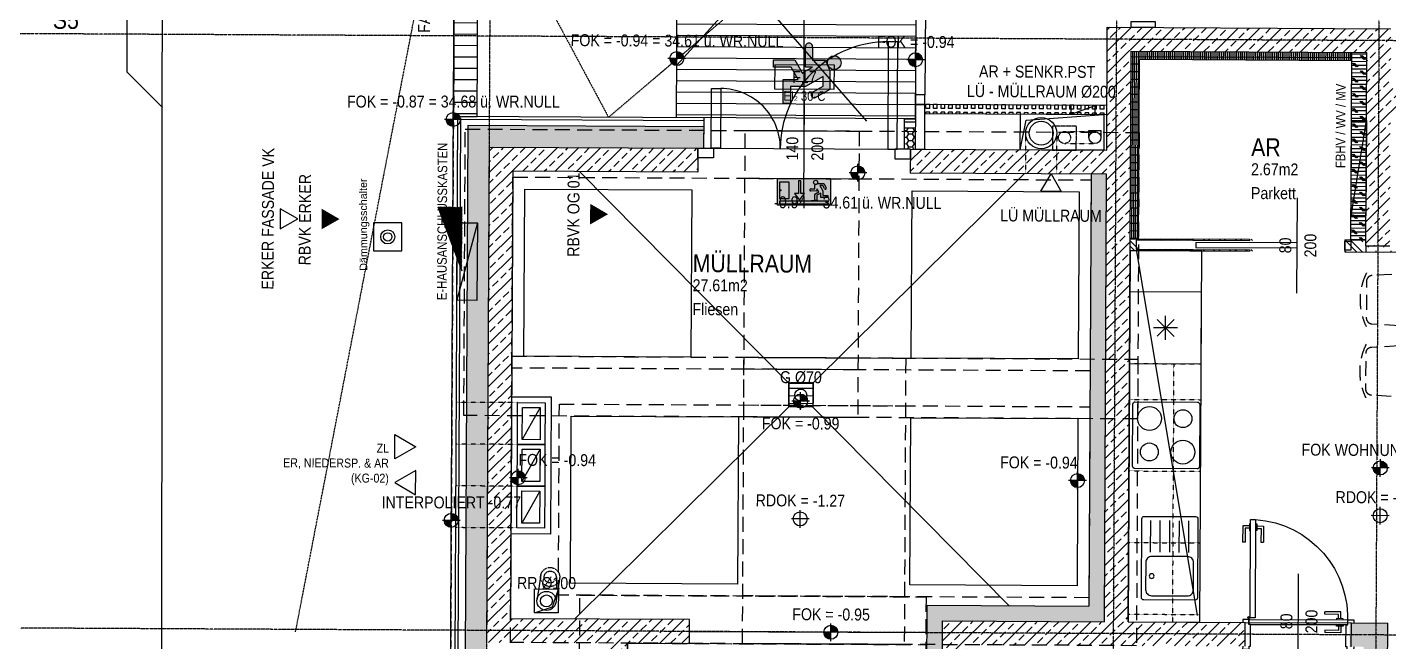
# Model space of a CAD drawing. Header units: millimetres. Extents: x -5498 to 144064, y 340 to 109563.
# Drawn here: x 3776 to 15183, y 60674 to 65823 of the extents above; entities that cross this region are included whole.
import ezdxf
from ezdxf.enums import TextEntityAlignment as Align

# ---------------------------------------------------------------- set-up
doc = ezdxf.new("R2010")
doc.units = ezdxf.units.MM
for name, pattern in [('DASHDOT', [1, 0.5, -0.25, 0, -0.25]), ('HIDDEN2', [0.1875, 0.125, -0.0625]), ('STRICHPUNKT', [1, 0.5, -0.25, 0, -0.25]), ('STRICHPUNKTX2', [2, 1, -0.5, 0, -0.5])]:
    doc.linetypes.add(name, pattern=pattern)
for name, color, linetype in [('00-TXT---------M0', 8, 'Continuous'), ('00_HLP-G00-LEG-M0', 6, 'Continuous'), ('01-ANS-G00-LEG-M0', 251, 'Continuous'), ('01-BFL-G00-LEG-M0', 251, 'Continuous'), ('01-SCH-G00-LEG-M0', 251, 'STRICHPUNKTX2'), ('01-SYM-G00-Leg-M0', 251, 'Continuous'), ('01-TXT---------M0', 251, 'Continuous'), ('01-TXT---------PP', 1, 'Continuous'), ('01-TXT-G00-LEG-M0', 1, 'Continuous'), ('02-ANS-G00-LEG-Rigol', 251, 'Continuous'), ('02-AXO-G00-LEG-M0', 251, 'STRICHPUNKT'), ('02-FIL-G00-LEG-GK', 251, 'Continuous'), ('02-FIL-G00-LEG-LILA', 251, 'Continuous'), ('02-FIL-G00-LEG-ORANGE', 251, 'Continuous'), ('02-FIL-G00-Leg-STB', 251, 'Continuous'), ('02-TWA---------M0', 251, 'Continuous'), ('02-TWA-G00-LEG-M0', 251, 'Continuous'), ('02-WDA-G00-LEG-M0', 251, 'Continuous'), ('02-ZWA---------M0', 251, 'Continuous'), ('02-ZWA-G00-LEG-M0', 251, 'Continuous'), ('03-HID-G00-LEG-M0', 251, 'HIDDEN2'), ('03-SYM-G00-LEG-M0', 251, 'Continuous'), ('04-TXT-G00-LEG-POS', 8, 'Continuous'), ('05-STO--------M0', 251, 'Continuous'), ('05-STO-G00-LEG-M0', 251, 'Continuous'), ('05-SYM---------M0', 251, 'Continuous'), ('05-SYM--------M0', 251, 'Continuous'), ('05-SYM-G00-LEG-M0', 251, 'Continuous'), ('05-TXT---------PP', 8, 'Continuous'), ('05-TXT--------M0', 251, 'Continuous'), ('05-TXT-G00-LEG-M0', 251, 'Continuous'), ('07-MOB---------M0', 251, 'Continuous'), ('07-SAN-G00-LEG-FBHZG-EVERT', 251, 'Continuous'), ('07-SAN-G00-Leg-Küche', 251, 'Continuous'), ('07-SAN-G00-LEG-LÜFTUNGEN', 251, 'HIDDEN2'), ('07-SAN-G00-LEG-M0', 251, 'Continuous'), ('07-SYM-G00-LEG-M0', 251, 'STRICHPUNKT'), ('07-TXT---------M0', 251, 'Continuous'), ('07-TXT-G00-LEG-M0', 251, 'Continuous'), ('07_MOB-G00-LEG-M0', 6, 'HIDDEN2'), ('09-SYM-G00-LEG-GEHSTEIG', 8, 'Continuous'), ('09-VER-G00-LEG-GRUNDSTÜCKSGRENZE', 251, 'Continuous')]:
    doc.layers.add(name, color=color, linetype=linetype)
doc.layers.add('00_HLP---------M0', color=251, linetype='Continuous', plot=False)
doc.layers.add('07_MOB---------M0', color=251, linetype='Continuous', plot=False)
doc.layers.add('E_Rauchmelder', color=1, linetype='Continuous', true_color=0xfb0404)
doc.styles.add('ARIAL', font='arial.ttf', dxfattribs={"width": 0.85})
doc.styles.get("Standard").update_dxf_attribs({"font": 'arial.ttf'})
pattern_1 = [(44.70755, (-20078.77, 18756.93), (-89.34302, 90.25976), []), (44.70755, (-19988.97, 18756.47), (-89.34302, 90.25976), [63.5, -31.75])]
pattern_2 = [(359.70755, (-20078.772, 18756.93), (47.764726, 27.252854), [31.75, -63.5]), (119.70755, (-20078.772, 18756.93), (-47.484027, 27.73904), [31.75, -63.5]), (59.70755, (-20078.772, 18756.93), (0.280699, 54.991893), [-63.5, 31.75])]
pattern_3 = [(359.70755, (-20078.77, 18756.93), (0.48618, 95.24876), [])]

# ---------------------------------------------------------------- blocks, each defined once
blk = doc.blocks.new('TÜR-80_20er-WAND')
at = {"layer": '00_HLP---------M0'}
blk.add_lwpolyline([(0.411, 0.035), (-0.411, 0.035), (-0.411, 0.035), (-0.411, -0.007), (0.411, -0.007)], close=True, dxfattribs=at)
for points in [[(-0.375, 0.035), (-0.375, 0.045), (-0.32, 0.045), (-0.32, 0.035)], [(-0.357, 0.045), (-0.357, 0.101), (-0.222, 0.101)], [(-0.337, 0.045), (-0.337, 0.081), (-0.222, 0.081)], [(-0.222, 0.081), (-0.222, 0.101)], [(0.4, -0.007), (-0.4, -0.007)], [(-0.375, -0.007), (-0.375, -0.017), (-0.32, -0.017), (-0.32, -0.007)], [(-0.357, -0.017), (-0.357, -0.073), (-0.222, -0.073)], [(-0.337, -0.017), (-0.337, -0.053), (-0.222, -0.053)], [(-0.222, -0.053), (-0.222, -0.073)]]:
    blk.add_lwpolyline(points, dxfattribs=at)
at = {"layer": '02-TWA---------M0'}
for points in [[(-0.445, -0.19), (-0.445, 0.01)], [(0.445, -0.19), (0.445, 0.01)]]:
    blk.add_lwpolyline(points, dxfattribs=at)
at = {"layer": '05-STO--------M0'}
for points in [[(-0.465, -0.19), (-0.465, -0.215), (-0.41, -0.215), (-0.41, -0.19), (-0.4, -0.19), (-0.4, -0.007), (-0.415, -0.007), (-0.415, 0.035), (-0.465, 0.035), (-0.465, 0.01)], [(0.465, -0.19), (0.465, -0.215), (0.41, -0.215), (0.41, -0.19), (0.4, -0.19), (0.4, -0.007), (0.415, -0.007), (0.415, 0.035), (0.465, 0.035), (0.465, 0.01)]]:
    blk.add_lwpolyline(points, dxfattribs=at)
at = {"layer": '05-SYM---------M0'}
for points in [[(0.352, 0.818), (0.296, 0.818), (0.296, 0.683)], [(0.362, 0.836), (0.352, 0.836), (0.352, 0.781), (0.362, 0.781)], [(0.404, 0.836), (0.414, 0.836), (0.414, 0.781), (0.404, 0.781)], [(0.414, 0.818), (0.47, 0.818), (0.47, 0.683)], [(0.352, 0.798), (0.316, 0.798), (0.316, 0.683)], [(0.414, 0.798), (0.45, 0.798), (0.45, 0.683)], [(0.316, 0.683), (0.296, 0.683)], [(0.45, 0.683), (0.47, 0.683)]]:
    blk.add_lwpolyline(points, dxfattribs=at)
at = {"layer": '05-SYM--------M0'}
blk.add_lwpolyline([(0.404, 0.049), (0.404, 0.872), (0.404, 0.872), (0.362, 0.872), (0.362, 0.049)], close=True, dxfattribs=at)
for points in [[(0.41, 0.046), (0.42, 0.046)], [(0.415, 0.041), (0.415, 0.051)]]:
    blk.add_lwpolyline(points, dxfattribs=at)
blk.add_circle((0.415, 0.046), 0.01, dxfattribs=at)
blk.add_arc((0.415, 0.046), 0.828, 93.6691, 183.6691, dxfattribs=at)
blk = doc.blocks.new('05-TXT')
at = {"layer": '05-TXT--------M0'}
blk.add_line((-0.4, 0), (0.4, 0), dxfattribs=at)
at = {"layer": '05-TXT--------M0', "color": 8, "style": 'ARIAL', "width": 0.85}
blk.add_attdef('BREITE', text='', height=0.1, dxfattribs=at).set_placement((0, 0.05), align=Align.CENTER)
blk.add_attdef('HÖHE', text='', height=0.1, rotation=360, dxfattribs=at).set_placement((0, -0.06), align=Align.TOP_CENTER)
blk = doc.blocks.new('01-SQM')
at = {"layer": '01-TXT---------M0', "color": 1, "style": 'ARIAL', "width": 0.85}
blk.add_attdef('ROOM', (0, 0), '', height=0.15, dxfattribs=at)
blk.add_attdef('AREA', text='', height=0.1, dxfattribs=at).set_placement((0, -0.06), align=Align.TOP_LEFT)
at = {"layer": '01-TXT---------PP', "color": 1, "style": 'ARIAL', "width": 0.85}
blk.add_attdef('NR', text='', height=0.15, dxfattribs=at).set_placement((-0.117, 0), align=Align.RIGHT)
blk.add_attdef('FLOOR', text='', height=0.1, dxfattribs=at).set_placement((0, -0.26), align=Align.TOP_LEFT)
blk = doc.blocks.new('SCHIEBETÜR-80')
at = {"layer": '02-ZWA---------M0'}
for points in [[(-0.4, 0.037), (-1.35, 0.037), (-1.35, -0.038), (-0.4, -0.038)], [(-0.4, 0.05), (-0.4, 0.037)], [(0.4, 0.05), (0.4, -0.05)], [(-0.4, -0.038), (-0.4, -0.05)]]:
    blk.add_lwpolyline(points, dxfattribs=at)
blk.add_lwpolyline([(0.4, 0.037), (0.45, 0.037), (0.45, -0.038), (0.4, -0.038)], close=True, dxfattribs=at)
at = {"layer": '05-SYM---------M0'}
blk.add_lwpolyline([(-0.85, 0.021), (-0.85, -0.021), (0, -0.021), (0, 0.021)], close=True, dxfattribs=at)
blk = doc.blocks.new('03-rar')
blk.add_circle((0, 0), 0.05)
at = {"layer": '01-TXT---------M0', "color": 8, "style": 'ARIAL', "width": 0.85}
blk.add_attdef('RR', text='', height=0.1, dxfattribs=at).set_placement((0, 0.1), align=Align.CENTER)
blk = doc.blocks.new('schnittführung')
at = {"color": 4, "linetype": 'DASHDOT', "ltscale": 0.25}
blk.add_line((0.237, -0.138), (0.237, 1.662), dxfattribs=at)
blk.add_line((0.237, -0.138), (0.237, 1.662), dxfattribs=at)
blk.add_line((0.237, -0.138), (0.237, 1.662), dxfattribs=at)
at = {"color": 4}
blk.add_lwpolyline([(0.187, 0.138), (0.187, -0.138), (0, 0)], close=True, dxfattribs=at)
at = {"layer": '07-TXT---------M0', "color": 9, "style": 'ARIAL', "text_generation_flag": 6, "width": 0.85}
blk.add_attdef('SCHNITT', text='', height=0.15, rotation=270, dxfattribs=at).set_placement((-0.037, 0), align=Align.CENTER)
blk = doc.blocks.new('01-HK3')
blk.add_lwpolyline([(0, 0), (0.0423, 0.0732), (-0.0423, 0.0732)], close=True)
at = {"color": 0, "style": 'ARIAL', "width": 0.85}
blk.add_attdef('HEIGHT', text='', height=0.05, dxfattribs=at).set_placement((0, 0.35), align=Align.TOP_CENTER)
blk = doc.blocks.new('01-HK1')
for p, q in [((-0.001, -0.074), (-0.001, 0.074)), ((0.074, 0), (-0.075, 0))]:
    blk.add_line(p, q)
blk.add_circle((-0.001, 0), 0.0586)
for points in [[(-0.001, 0.059), (0.041, 0.041), (-0.001, 0)], [(-0.001, 0), (0.058, 0), (0.041, 0.041)], [(-0.059, 0), (-0.042, -0.041), (-0.001, 0)], [(-0.042, -0.041), (-0.001, -0.059), (-0.001, 0)]]:
    blk.add_solid(points)
at = {"layer": '01-TXT---------M0', "color": 8, "style": 'ARIAL', "width": 0.85}
blk.add_attdef('HEIGHT', text='', height=0.1, dxfattribs=at).set_placement((0, 0.2), align=Align.TOP_CENTER)
blk = doc.blocks.new('mülltonne_1100l')
at = {"layer": '07-MOB---------M0'}
blk.add_lwpolyline([(-0.7, 0.7), (0.7, 0.7), (0.7, -0.7), (-0.7, -0.7), (-0.7, 0.7)], dxfattribs=at)
at = {"layer": '07_MOB---------M0', "linetype": 'HIDDEN2'}
for points in [[(-1.2, -2.1), (-1.2, 1.2), (1.2, 1.2), (1.2, -2.1), (-1.2, -2.1)], [(-0.8, -2.1), (-0.8, 0.8), (0.8, 0.8), (0.8, -2.1)]]:
    blk.add_lwpolyline(points, dxfattribs=at)
blk = doc.blocks.new('mülltonne_770l')
at = {"layer": '07-MOB---------M0'}
blk.add_lwpolyline([(-0.7, -0.5), (-0.7, 0.5), (0.7, 0.5), (0.7, -0.5), (-0.7, -0.5)], dxfattribs=at)
at = {"layer": '07_MOB---------M0', "linetype": 'HIDDEN2'}
blk.add_lwpolyline([(-1.2, -1.9), (-1.2, 1), (1.2, 1), (1.2, -1.9), (-1.2, -1.9)], close=True, dxfattribs=at)
blk.add_lwpolyline([(-0.8, -1.9), (-0.8, 0.6), (0.8, 0.6), (0.8, -1.9)], dxfattribs=at)
blk = doc.blocks.new('möbel_tisch')
at = {"flags": 128}
for points in [[(0.098, 0.856, -0.39805), (0.148, 0.903), (0.453, 0.903, -0.39805), (0.503, 0.856), (0.523, 0.506, -0.430564), (0.473, 0.453), (0.128, 0.453, -0.430564), (0.078, 0.506)], [(1.102, 0.856, 0.39805), (1.052, 0.903), (0.747, 0.903, 0.39805), (0.697, 0.856), (0.677, 0.506, 0.430564), (0.727, 0.453), (1.072, 0.453, 0.430564), (1.122, 0.506)], [(0.098, -0.856, 0.39805), (0.148, -0.903), (0.453, -0.903, 0.39805), (0.503, -0.856), (0.523, -0.506, 0.430564), (0.473, -0.453), (0.128, -0.453, 0.430564), (0.078, -0.506)], [(1.102, -0.856, -0.39805), (1.052, -0.903), (0.747, -0.903, -0.39805), (0.697, -0.856), (0.677, -0.506, -0.430564), (0.727, -0.453), (1.072, -0.453, -0.430564), (1.122, -0.506)]]:
    blk.add_lwpolyline(points, format="xyb", close=True, dxfattribs=at)
blk.add_lwpolyline([(1.2, 0.4), (0, 0.4), (0, -0.4), (1.2, -0.4)], close=True)
for centre, start, end in [((0.301, 0.453), 63.4349, 116.5651), ((0.899, 0.453), 63.4349, 116.5651), ((0.301, -0.453), 243.4349, 296.5651), ((0.899, -0.453), 243.4349, 296.5651)]:
    blk.add_arc(centre, 0.503, start, end)
blk = doc.blocks.new('Kühlschrank')
blk.add_lwpolyline([(-0.3, 0), (0.3, 0), (0.3, -0.6), (-0.3, -0.6)], close=True)
for points in [[(0, -0.2), (0, -0.4)], [(-0.1, -0.3), (0.1, -0.3)], [(0.071, -0.229), (-0.071, -0.371)], [(-0.071, -0.229), (0.071, -0.371)]]:
    blk.add_lwpolyline(points)
blk = doc.blocks.new('kochfeld')
blk.add_lwpolyline([(-0.28, -0.55), (-0.28, -0.03, -0.414214), (-0.26, -0.01), (0.26, -0.01, -0.414214), (0.28, -0.03), (0.28, -0.55, -0.414214), (0.26, -0.57), (-0.26, -0.57, -0.414214)], format="xyb", close=True)
for centre, radius in [((-0.14, -0.15), 0.075), ((0.14, -0.15), 0.1), ((-0.14, -0.43), 0.1), ((0.14, -0.43), 0.075)]:
    blk.add_circle(centre, radius)
blk = doc.blocks.new('Spüle')
for points in [[(0.4, -0.02), (-0.26, -0.02, 0.414214), (-0.28, -0.04), (-0.28, -0.47, 0.414214), (-0.26, -0.49), (0.4, -0.49, 0.414214), (0.42, -0.47), (0.42, -0.04, 0.414214)], [(-0.195, -0.055), (0.035, -0.055, -0.414214), (0.085, -0.105), (0.085, -0.405, -0.414214), (0.035, -0.455), (-0.195, -0.455, -0.414214), (-0.245, -0.405), (-0.245, -0.105, -0.414214)]]:
    blk.add_lwpolyline(points, format="xyb", close=True)
for points in [[(0.12, -0.095), (0.385, -0.095)], [(0.12, -0.175), (0.385, -0.175)], [(0.12, -0.255), (0.385, -0.255)], [(0.12, -0.335), (0.385, -0.335)], [(0.12, -0.415), (0.385, -0.415)]]:
    blk.add_lwpolyline(points)
blk.add_circle((-0.08, -0.405), 0.02)
blk = doc.blocks.new('01-hk4')
blk.add_lwpolyline([(0, 0, 0, 0.270625, 0), (0, 0.234375, 0.270625, 0.270625, 0)], format="xyseb")
at = {"layer": '00-TXT---------M0', "color": 8, "style": 'ARIAL', "width": 0.85}
blk.add_attdef('HEIGHT', text='', height=0.1, dxfattribs=at).set_placement((0, 0.35), align=Align.CENTER)
blk = doc.blocks.new('türachse&qualität')
at = {"layer": '05-SYM---------M0'}
blk.add_line((-0.4, 0), (-0.4, 0), dxfattribs=at)
at = {"layer": '05-TXT---------PP'}
blk.add_lwpolyline([(-0.5, -0.25), (-0.5, 0.25), (-0.7, 0.25), (-0.7, -0.25)], close=True, dxfattribs=at)
at = {"layer": '05-TXT---------PP', "color": 8, "style": 'ARIAL', "text_generation_flag": 6, "width": 0.85}
blk.add_attdef('POS.NR.', text='', height=0.1, rotation=270, dxfattribs=at).set_placement((-0.653, -0.011), align=Align.TOP_CENTER)
blk = doc.blocks.new('01-HK2')
for p, q in [((0.098, 0), (-0.098, 0)), ((0, -0.098), (0, 0.098))]:
    blk.add_line(p, q)
blk.add_circle((0, 0), 0.0773)
at = {"layer": '01-TXT---------M0', "color": 8, "style": 'ARIAL', "width": 0.85}
blk.add_attdef('HEIGHT', text='', height=0.1, rotation=360, dxfattribs=at).set_placement((0, 0.132), align=Align.BOTTOM_CENTER)
blk = doc.blocks.new('9809550')
at = {"color": 18, "lineweight": 30, "true_color": 0x000000}
for points in [[(423921.7, 99168.8), (423956.8, 99168.8), (423956.8, 99202.9), (423984.5, 99214.5), (424033.7, 99214.5), (424053.8, 99178.3)], [(424040.2, 99170.9), (424025.2, 99196.7), (423999.7, 99196.8), (424026.2, 99150.3), (424026.2, 99110.9), (424070.2, 99110.9), (424070.2, 99092.3), (424007.5, 99092.3), (424007.5, 99131.7), (423975, 99113.1), (423975, 99067), (423956.5, 99067), (423956.5, 99122.4), (423990.5, 99141.9), (423975.1, 99168.8), (423975.1, 99150.2), (423921.7, 99150.3)]]:
    blk.add_lwpolyline(points, dxfattribs=at)
blk.add_circle((423963.6, 99225.9), 18.1, dxfattribs=at)
for centre, radius, start, end in [((423921.7, 99159.5), 9.27, 89.9849, 270.0151), ((424047.8, 99173.1), 7.96, 195.7299, 41.4005)]:
    blk.add_arc(centre, radius, start, end, dxfattribs=at)
blk = doc.blocks.new('RIVO-SIBEL-ARR-down')
h = blk.add_hatch(color=100)
h.paths.add_polyline_path([(3686.69, 1956.46), (3686.69, 1947.63), (3704.36, 1947.63), (3704.36, 1956.46)])
h.paths.add_polyline_path([(3693.72, 1955.75), (3694.43, 1955.76), (3694.43, 1951.52), (3695.72, 1951.52), (3694.04, 1949.27), (3692.34, 1951.53), (3693.72, 1951.53)], flags=16)
h.paths.add_polyline_path([(3690.59, 1955.25), (3690.59, 1949.9), (3687.35, 1949.9), (3687.35, 1955.25)], flags=16)
h.paths.add_polyline_path([(3687.91, 1952.58, -1), (3687.53, 1952.58, -1)], flags=0)
h.paths.add_polyline_path([(3697.79, 1953.06), (3699.13, 1953.06), (3699.13, 1954.36), (3699.65, 1954.59, -0.535619), (3698.7, 1955.23, -1), (3700.07, 1955.23, -0.302406), (3699.65, 1954.59), (3700.18, 1954.8), (3702.06, 1954.8), (3702.82, 1953.42, -1.25347), (3702.3, 1953.14), (3701.73, 1954.12), (3700.76, 1954.12), (3701.77, 1952.35), (3701.77, 1950.85), (3703.45, 1950.85), (3703.45, 1950.14), (3701.06, 1950.14), (3701.06, 1951.64), (3699.82, 1950.93), (3699.82, 1949.18), (3699.12, 1949.18), (3699.12, 1951.29), (3700.41, 1952.03), (3699.82, 1953.05), (3699.82, 1952.35), (3697.79, 1952.35, -1)], flags=16)
h.paths.add_polyline_path([(3703.45, 1948.98), (3703.45, 1948.07), (3687.35, 1948.07), (3687.35, 1948.98)], flags=16)
h = blk.add_hatch(color=7)
h.paths.add_polyline_path([(3690.59, 1955.25), (3687.35, 1955.25), (3687.35, 1949.9), (3690.59, 1949.9)])
h.paths.add_polyline_path([(3687.91, 1952.58, -1), (3687.53, 1952.58, -1)], flags=16)
h.paths.add_polyline_path([(3703.45, 1948.07), (3703.45, 1948.98), (3687.35, 1948.98), (3687.35, 1948.07)])
blk.add_hatch(color=256).paths.add_polyline_path([(3693.72, 1951.53), (3692.34, 1951.53), (3694.04, 1949.27), (3695.72, 1951.52), (3694.43, 1951.52), (3694.43, 1955.76), (3693.72, 1955.75)])
h = blk.add_hatch(color=256)
h.paths.add_polyline_path([(3700.76, 1954.12), (3701.73, 1954.12), (3702.3, 1953.14, 1.25347), (3702.82, 1953.42), (3702.06, 1954.8), (3700.18, 1954.8), (3699.13, 1954.36), (3699.13, 1953.06), (3697.79, 1953.06, 1), (3697.79, 1952.35), (3699.82, 1952.35), (3699.82, 1953.05), (3700.41, 1952.03), (3699.12, 1951.29), (3699.12, 1949.18), (3699.82, 1949.18), (3699.82, 1950.93), (3701.06, 1951.64), (3701.06, 1950.14), (3703.45, 1950.14), (3703.45, 1950.85), (3701.77, 1950.85), (3701.77, 1952.35)])
h.paths.add_polyline_path([(3698.7, 1955.23, 1), (3700.07, 1955.23, 1)])
blk.add_lwpolyline([(3686.69, 1956.46), (3704.36, 1956.46), (3704.36, 1947.63), (3686.69, 1947.63)], close=True)
at = {"color": 18, "lineweight": 30, "true_color": 0x000000}
for points in [[(3690.59, 1955.25), (3687.35, 1955.25), (3687.35, 1949.9), (3690.59, 1949.9)], [(3703.45, 1948.98), (3687.35, 1948.98), (3687.35, 1948.07), (3703.45, 1948.07)]]:
    blk.add_lwpolyline(points, close=True, dxfattribs=at)
blk.add_lwpolyline([(3693.72, 1955.75), (3693.72, 1951.53), (3692.34, 1951.53), (3694.04, 1949.27), (3695.72, 1951.52), (3694.43, 1951.52), (3694.43, 1955.76), (3693.72, 1955.75)], dxfattribs=at)
blk.add_circle((3687.72, 1952.58), 0.19, dxfattribs=at)
at = {"xscale": 0.0381026673526157, "yscale": 0.0381026673526157, "zscale": 0.0381026673526157}
blk.add_blockref('9809550', (-12454.76, -1825.54), dxfattribs=at)
blk = doc.blocks.new('750298750')
h = blk.add_hatch(color=3)
h.paths.add_polyline_path([(426943.6, 99576.9), (426968.1, 99576.8), (426982.5, 99552, 1.25347), (426995.6, 99559.2), (426976.3, 99594), (426929, 99594), (426902.3, 99582.8), (426902.3, 99550), (426868.6, 99550, 1), (426868.6, 99532.2), (426919.9, 99532.1), (426919.9, 99550), (426934.8, 99524.1), (426902.1, 99505.4), (426902.1, 99452.1), (426919.8, 99452.1), (426919.8, 99496.4), (426951.1, 99514.3), (426951.1, 99476.4), (427011.4, 99476.4), (427011.4, 99494.3), (426969.1, 99494.3), (426969.1, 99532.2)])
h.paths.add_polyline_path([(426891.5, 99604.9, 1), (426926.3, 99604.9, 1)])
at = {"xscale": 0.9619413167778113, "yscale": 0.9619413167778113, "zscale": 0.9619413167778113}
blk.add_blockref('9809550', (19080.8, 4155.4), dxfattribs=at)

msp = doc.modelspace()

# ---------------------------------------------------------------- hatches: boundary and pattern name
h = msp.add_hatch()
h.set_pattern_fill('ANSI31', color=5, scale=2.37545, angle=-90.1313, style=0)
h.set_pattern_definition([(314.8687, (7587.296, 63451.231), (5.34524, 5.320806), [])])
h.paths.add_polyline_path([(7216, 64317), (7419, 64316), (7418, 63782)])
at = {"layer": '01-ANS-G00-LEG-M0'}
h = msp.add_hatch(dxfattribs=at)
h.set_pattern_fill('ANSI31', color=256, scale=20, angle=422.0465, style=0)
h.set_pattern_definition([(359.70755, (-20078.77, 18756.93), (0.32412, 63.49917), [])])
h.paths.add_polyline_path([(10157, 62641), (10158, 62841), (10358, 62840), (10357, 62640)])
at = {"layer": '02-ANS-G00-LEG-Rigol'}
h = msp.add_hatch(dxfattribs=at)
h.set_pattern_fill('ANSI31', color=256, scale=30, angle=422.0465, style=0)
h.set_pattern_definition(pattern_3)
h.paths.add_polyline_path([(7358, 67285), (7347, 65075), (7546, 65074), (7558, 67284)])
h = msp.add_hatch(dxfattribs=at)
h.set_pattern_fill('ANSI31', color=256, scale=30, angle=422.0465, style=0)
h.set_pattern_definition(pattern_3)
h.paths.add_polyline_path([(9216, 65065), (9228, 67275), (11228, 67265), (11216, 65055)])
at = {"layer": '02-FIL-G00-LEG-GK'}
h = msp.add_hatch(dxfattribs=at)
h.set_pattern_fill('GRATE', color=256, scale=20, angle=197.0465, style=0)
h.set_pattern_definition([(89.70755, (-20078.772, 18756.931), (-15.874793, 0.0810293), []), (179.70755, (-20078.77, 18756.93), (-0.32412, -63.49917), [])])
h.paths.add_polyline_path([(14874, 65612), (13024, 65621), (13016, 64051), (13086, 64051), (13094, 65551), (14874, 65542)])
at = {"layer": '02-FIL-G00-LEG-GK', "ltscale": 0.2}
h = msp.add_hatch(dxfattribs=at)
h.set_pattern_fill('CORK', color=256, scale=10, angle=107.0465, style=0)
h.set_pattern_definition([(359.70755, (-20078.772, 18756.93), (0.162059, 31.749586), []), (134.70755, (-20062.98, 18740.975), (-63.82332, -63.17508), [44.9013, -44.9013]), (134.70755, (-20055.04, 18740.935), (-63.82332, -63.17508), [44.9013, -44.9013]), (134.70755, (-20047.1, 18740.89), (-63.82332, -63.17508), [44.9013, -44.9013])])
h.paths.add_polyline_path([(14999, 65611), (14874, 65612), (14866, 64042), (14991, 64041)])
h = msp.add_hatch(dxfattribs=at)
h.set_pattern_fill('SQUARE', color=256, scale=10, angle=197.0465, style=0)
h.set_pattern_definition([(89.70755, (-20078.772, 18756.93), (-31.749586, 0.162059), [31.75, -31.75]), (179.70755, (-20078.772, 18756.93), (-0.162059, -31.749586), [31.75, -31.75])])
h.paths.add_polyline_path([(12822, 65092), (12822, 65197), (11297, 65205), (11297, 65100)])
h = msp.add_hatch(dxfattribs=at)
h.set_pattern_fill('TRIANG', color=256, scale=10, angle=197.0465, style=0)
h.set_pattern_definition([(150, (-23245.73, -3508.606), (-82.48891, -47.62498), [47.625, -47.625]), (210, (-23245.73, -3508.606), (-1e-05, -95.24998), [47.625, -47.625]), (90, (-23286.97, -3532.42), (-82.4889, 47.625), [47.625, -47.625])])
h.paths.add_polyline_path([(12819, 64592), (12689, 64593), (12671, 60973), (11316, 60980), (11295, 56983), (11425, 56983), (11445, 60849), (12800, 60842)])
at = {"layer": '02-FIL-G00-LEG-LILA'}
h = msp.add_hatch(dxfattribs=at)
h.set_pattern_fill('HONEY', color=256, scale=10, angle=107.0465, style=0)
h.set_pattern_definition(pattern_2)
h.paths.add_polyline_path([(7624, 60568), (7624, 60668), (7645, 64818), (9395, 64809), (9445, 64809), (9446, 64989), (7466, 64999), (7444, 60569)])
h = msp.add_hatch(dxfattribs=at)
h.set_pattern_fill('HONEY', color=256, scale=10, angle=107.0465, style=0)
h.set_pattern_definition(pattern_2)
h.paths.add_polyline_path([(11175, 64800), (11215, 64800), (11216, 64980), (11126, 64981), (11125, 64801)])
at = {"layer": '02-FIL-G00-LEG-ORANGE'}
h = msp.add_hatch(dxfattribs=at)
h.set_pattern_fill('CROSS', color=256, scale=10, angle=197.0465, style=0)
h.set_pattern_definition([(89.70755, (-20078.77, 18756.93), (-63.175056, 63.82329), [31.75, -95.25]), (179.70755, (-20062.816, 18772.725), (-63.82329, -63.175056), [31.75, -95.25])])
h.paths.add_polyline_path([(15687, 65107), (15582, 65108), (15576, 64043), (15191, 64045), (15191, 63990), (14991, 63991), (14991, 63941), (15681, 63937)])
h = msp.add_hatch(dxfattribs=at)
h.set_pattern_fill('ANSI32', color=256, scale=10, angle=197.0465, style=0)
h.set_pattern_definition([(134.70755, (-20078.77, 18756.93), (-67.69482, -67.00727), []), (134.70755, (-20078.54, 18801.83), (-67.69482, -67.00727), [])])
h.paths.add_polyline_path([(13016, 64051), (13016, 63951), (13616, 63948), (14041, 63946), (14041, 63958), (13091, 63963), (13091, 64038), (14041, 64033), (14041, 64046)])
h = msp.add_hatch(dxfattribs=at)
h.set_pattern_fill('ANSI32', color=256, scale=10, angle=197.0465, style=0)
h.set_pattern_definition([(134.70755, (-20103.77, 18757.06), (-67.69482, -67.00727), []), (134.70755, (-20103.54, 18801.96), (-67.69482, -67.00727), [])])
h.paths.add_polyline_path([(14966, 63991), (14966, 64041), (14816, 64042), (14816, 63942), (14966, 63941)])
at = {"layer": '02-FIL-G00-Leg-STB'}
h = msp.add_hatch(dxfattribs=at)
h.set_pattern_fill('ANSI33', color=256, scale=20, angle=107.0465, style=0)
h.set_pattern_definition(pattern_1)
h.paths.add_polyline_path([(13024, 65621), (14999, 65611), (14991, 63991), (15191, 63990), (15197, 65110), (16647, 65102), (16649, 65602), (16759, 65602), (16760, 65802), (16450, 65803), (16450, 65743), (16448, 65304), (15198, 65310), (15200, 65705), (15200, 65810), (12825, 65822), (12820, 64792), (11175, 64800), (11174, 64600), (12819, 64592), (12800, 60842), (11445, 60849), (11425, 56983), (11625, 56983), (11644, 60648), (13979, 60636), (13980, 60836), (13000, 60841)])
h = msp.add_hatch(dxfattribs=at)
h.set_pattern_fill('ANSI33', color=256, scale=20, angle=107.0465, style=0)
h.set_pattern_definition(pattern_1)
h.paths.add_polyline_path([(8785, 56983), (8804, 60662), (9324, 60660), (9325, 60860), (7825, 60867), (7844, 64617), (9394, 64609), (9395, 64809), (7645, 64818), (7624, 60668), (8654, 60663), (8635, 56983)])
h = msp.add_hatch(dxfattribs=at)
h.set_pattern_fill('ANSI33', color=256, scale=20, angle=107.0465, style=0)
h.set_pattern_definition([(44.70755, (-20078.77, 18756.93), (-89.34302, 90.25976), []), (44.70755, (-19988.97, 18756.47), (-89.34302, 90.25976), [63.5, -31.75])])
h.paths.add_polyline_path([(19109, 57780), (18909, 57781), (18905, 56996), (15155, 56975), (15175, 60830), (14855, 60832), (14854, 60632), (14974, 60631), (14955, 56985), (11625, 56983), (11425, 56983), (8785, 56983), (8635, 56983), (7805, 56982), (7808, 57468), (7608, 57469), (7604, 56783), (19104, 56786)])

# ---------------------------------------------------------------- linework, layer by layer
at = {"color": 5}
msp.add_line((7216, 64317), (7418, 63782), dxfattribs=at)
at = {"color": 240, "true_color": 0xed1f24}
msp.add_line((13069, 63945), (13579, 60895), dxfattribs=at)
at = {"color": 102, "lineweight": 30, "true_color": 0x21de37}
msp.add_lwpolyline([(10285, 64805), (10285, 66158), (6456, 66159)], dxfattribs=at)
at = {"layer": '00_HLP-G00-LEG-M0', "ltscale": 2}
for points in [[(4609, 66949), (4609, 65449)], [(4609, 65449), (4908, 65151)]]:
    msp.add_lwpolyline(points, dxfattribs=at)
at = {"layer": '01-ANS-G00-LEG-M0'}
for points in [[(7358, 67285), (7347, 65075), (7546, 65074), (7558, 67284), (7358, 67285)], [(9216, 65065), (9228, 67275), (11228, 67265), (11216, 65055)], [(12095, 64796), (12097, 65096), (12797, 65092), (12795, 64792)], [(10157, 62641), (10158, 62841), (10358, 62840), (10357, 62640)], [(7835, 62727), (8165, 62726), (8159, 61576), (7829, 61577)], [(8225, 60915), (8025, 60916), (8026, 61116), (8226, 61115)]]:
    msp.add_lwpolyline(points, close=True, dxfattribs=at)
for points in [[(9219, 65506), (10820, 67270)], [(10809, 65035), (9226, 66851)], [(12095, 64796), (12146, 65045), (12797, 65092)], [(9525, 64809), (11045, 64801)], [(8402, 64615), (10158, 62841)], [(12132, 64596), (10358, 62840)], [(8363, 60865), (10157, 62641)], [(12003, 60976), (10357, 62640)], [(8025, 60916), (8176, 60966), (8226, 61115)], [(13980, 60836), (14870, 60831)], [(9325, 60760), (11314, 60750)]]:
    msp.add_lwpolyline(points, dxfattribs=at)
at = {"layer": '01-BFL-G00-LEG-M0', "linetype": 'HIDDEN2', "ltscale": 3}
msp.add_lwpolyline([(7435, 105054), (7396, 74772), (7395, 74642), (7303, 56561), (7214, 23866)], dxfattribs=at)
at = {"layer": '02-AXO-G00-LEG-M0'}
for points in [[(7707, 76916), (7593, 54516)], [(12957, 76889), (12843, 54489)], [(15157, 76878), (15043, 54478)], [(23480, 65668), (2462, 65775)], [(23454, 60688), (2436, 60795)]]:
    msp.add_lwpolyline(points, dxfattribs=at)
at = {"layer": '02-TWA-G00-LEG-M0'}
for p, q in [((13000, 60841), (13024, 65621)), ((13024, 65621), (14999, 65611)), ((7645, 64818), (7624, 60668)), ((7645, 64818), (9395, 64809)), ((11175, 64800), (12820, 64792)), ((12819, 64592), (11174, 64600)), ((11445, 60849), (12800, 60842)), ((13000, 60841), (13980, 60836)), ((14870, 60831), (15175, 60830)), ((15155, 56985), (15175, 60830))]:
    msp.add_line(p, q, dxfattribs=at)
for points in [[(12820, 64792), (12825, 65822), (15200, 65810)], [(14991, 63991), (14999, 65611)], [(9395, 64809), (9394, 64609)], [(11175, 64800), (11174, 64600)], [(9394, 64609), (7844, 64617), (7825, 60867)], [(12800, 60842), (12819, 64592)], [(14991, 63991), (15191, 63990)], [(8804, 60662), (9324, 60660), (9325, 60860), (7825, 60867)], [(8804, 60662), (8785, 56983), (11425, 56983), (11445, 60849)]]:
    msp.add_lwpolyline(points, dxfattribs=at)
at = {"layer": '02-WDA-G00-LEG-M0'}
msp.add_line((11126, 64981), (11216, 64980), dxfattribs=at)
for points in [[(9445, 64809), (9446, 65039)], [(9446, 64989), (9446, 64989), (7466, 64999), (7444, 60569)]]:
    msp.add_lwpolyline(points, dxfattribs=at)
at = {"layer": '02-ZWA-G00-LEG-M0'}
for p, q in [((14866, 64042), (14874, 65612)), ((13086, 64051), (13094, 65551)), ((14874, 65542), (13094, 65551)), ((11126, 65056), (11216, 65055)), ((11126, 65031), (11216, 65030)), ((11297, 65100), (12822, 65092)), ((11295, 56983), (11316, 60980)), ((11316, 60980), (12671, 60973))]:
    msp.add_line(p, q, dxfattribs=at)
for points in [[(12822, 65167), (11297, 65175)], [(12522, 65094), (12522, 65169)], [(12522, 65094), (12722, 65167)], [(12722, 65093), (12722, 65168)], [(9445, 64809), (9446, 65064), (7382, 65075), (7359, 60570)], [(9445, 64809), (9446, 65039), (7406, 65050), (7384, 60570)], [(11125, 64801), (11126, 65056)], [(12689, 64593), (12671, 60973)], [(13016, 64051), (14016, 64046)], [(14816, 64042), (14991, 64041)], [(13016, 63951), (14016, 63946)], [(14816, 63942), (16911, 63931)], [(14991, 63991), (14991, 63941)]]:
    msp.add_lwpolyline(points, dxfattribs=at)
at = {"layer": '03-HID-G00-LEG-M0', "ltscale": 0.5}
for points in [[(6024, 60757), (7360, 67670)], [(7359, 67470), (8646, 65068)], [(8646, 65068), (11228, 67265)]]:
    msp.add_lwpolyline(points, dxfattribs=at)
at = {"layer": '03-HID-G00-LEG-M0'}
for points in [[(12566, 64993), (12366, 64994), (12365, 64794), (12565, 64793)], [(10359, 62645), (10159, 62646), (10160, 62846), (10360, 62845)]]:
    msp.add_lwpolyline(points, close=True, dxfattribs=at)
at = {"layer": '03-SYM-G00-LEG-M0', "linetype": 'HIDDEN2', "ltscale": 0.5}
for points in [[(12466, 64949), (12721, 64948)], [(12465, 64849), (12720, 64848)]]:
    msp.add_lwpolyline(points, dxfattribs=at)
at = {"layer": '03-SYM-G00-LEG-M0'}
msp.add_lwpolyline([(12671, 64898), (12671, 64958), (12771, 64957), (12771, 64897)], dxfattribs=at)
at = {"layer": '03-SYM-G00-LEG-M0', "linetype": 'HIDDEN2'}
for points in [[(8078, 61228), (8047, 61028)], [(8236, 61203), (8205, 61004)]]:
    msp.add_lwpolyline(points, dxfattribs=at)
at = {"layer": '03-SYM-G00-LEG-M0'}
for centre, radius in [((12271, 64935), 130), ((8126, 61016), 80)]:
    msp.add_circle(centre, radius, dxfattribs=at)
at = {"layer": '03-SYM-G00-LEG-M0', "linetype": 'HIDDEN2', "ltscale": 0.5}
msp.add_circle((12466, 64899), 50, dxfattribs=at)
at = {"layer": '03-SYM-G00-LEG-M0', "linetype": 'HIDDEN2'}
for radius in [80, 50]:
    msp.add_circle((8157, 61216), radius, dxfattribs=at)
at = {"layer": '05-STO-G00-LEG-M0'}
for points in [[(11065, 64801), (11070, 65701), (10990, 65701), (10985, 64801)], [(9505, 64809), (9508, 65309), (9588, 65309), (9585, 64809)], [(11297, 65175), (11297, 65255), (11217, 65255), (11217, 65175)], [(11295, 64800), (11297, 65175), (11217, 65175), (11215, 64800)], [(9525, 64729), (9395, 64729), (9395, 64809), (9525, 64809)], [(11045, 64721), (11175, 64720), (11175, 64800), (11045, 64801)]]:
    msp.add_lwpolyline(points, close=True, dxfattribs=at)
at = {"layer": '05-SYM-G00-LEG-M0'}
for points in [[(11221, 65990), (11217, 65255)], [(11301, 65990), (11297, 65255)]]:
    msp.add_lwpolyline(points, dxfattribs=at)
for centre, radius, start, end in [((10985, 64801), 900, 89.7075, 179.7105), ((9585, 64809), 500, 359.7046, 89.7075)]:
    msp.add_arc(centre, radius, start, end, dxfattribs=at)
at = {"layer": '07-SAN-G00-LEG-FBHZG-EVERT'}
msp.add_lwpolyline([(14992, 64241), (14867, 64242), (14871, 65042), (14996, 65041)], close=True, dxfattribs=at)
msp.add_lwpolyline([(14867, 64242), (14996, 65041)], dxfattribs=at)
at = {"layer": '07-SAN-G00-LEG-LÜFTUNGEN', "linetype": 'HIDDEN2', "ltscale": 0.5}
for points in [[(12141, 64935), (12139, 64595)], [(12401, 64934), (12399, 64594)], [(7884, 62677), (7369, 62680)], [(7882, 62327), (7367, 62330)], [(7881, 61977), (7366, 61980)], [(7879, 61627), (7364, 61630)]]:
    msp.add_lwpolyline(points, dxfattribs=at)
at = {"layer": '07-SAN-G00-LEG-LÜFTUNGEN', "linetype": 'Continuous', "ltscale": 0.5}
for points in [[(8112, 62326), (7882, 62327), (7884, 62677), (8114, 62676)], [(8073, 62366), (7923, 62367), (7924, 62637), (8074, 62636)], [(8111, 61976), (7881, 61977), (7882, 62327), (8112, 62326)], [(8071, 62016), (7921, 62017), (7922, 62287), (8072, 62286)], [(8109, 61626), (7879, 61627), (7881, 61977), (8111, 61976)], [(8069, 61666), (7919, 61667), (7920, 61937), (8070, 61936)]]:
    msp.add_lwpolyline(points, close=True, dxfattribs=at)
for points in [[(8074, 62636), (7923, 62367)], [(8072, 62286), (7921, 62017)], [(8070, 61936), (7919, 61667)]]:
    msp.add_lwpolyline(points, dxfattribs=at)
at = {"layer": '07-SAN-G00-LEG-M0'}
for points in [[(13025, 65821), (13026, 65871), (13226, 65870), (13225, 65820)], [(7544, 63534), (7374, 63535), (7377, 64185), (7547, 64184), (7544, 63534)], [(13000, 60841), (13600, 60838), (13616, 63948), (13016, 63951)]]:
    msp.add_lwpolyline(points, close=True, dxfattribs=at)
msp.add_lwpolyline([(7547, 64184), (7374, 63535)], dxfattribs=at)
at = {"layer": '07-SAN-G00-LEG-M0', "linetype": 'HIDDEN2', "ltscale": 0.5}
for points in [[(13011, 63005), (13611, 63002)], [(13381, 63003), (13370, 60839)], [(13009, 62705), (13609, 62702)], [(13006, 62105), (13606, 62102)], [(13003, 61505), (13603, 61502)], [(13000, 60905), (13600, 60902)]]:
    msp.add_lwpolyline(points, dxfattribs=at)
at = {"layer": '07-TXT-G00-LEG-M0', "flags": 128}
for points in [[(6857, 62409), (7032, 62307), (6856, 62206)], [(7031, 62108), (6855, 62007), (7030, 61905)]]:
    msp.add_lwpolyline(points, close=True, dxfattribs=at)
at = {"layer": '09-SYM-G00-LEG-GEHSTEIG'}
msp.add_lwpolyline([(4817, 21929), (4869, 37829), (4900, 56604), (4916, 74630), (4944, 89724)], dxfattribs=at)
at = {"layer": '09-VER-G00-LEG-GRUNDSTÜCKSGRENZE'}
msp.add_lwpolyline([(61917, 26338), (50754, 26465), (34259, 26669), (34351, 56613), (7433, 56562), (7303, 56562), (7386, 72730), (7395, 74642), (22389, 74759), (44752, 74814), (44634, 56632), (44768, 56633), (61917, 56665)], close=True, dxfattribs=at)
at = {"layer": 'E_Rauchmelder', "color": 85, "true_color": 0x58ba48}
msp.add_lwpolyline([(6678, 63948), (6913, 63948), (6914, 64183), (6678, 64183)], close=True, dxfattribs=at)
for radius in [58.9, 35.3]:
    msp.add_circle((6796, 64066), radius, dxfattribs=at)

# ---------------------------------------------------------------- block references
at = {"color": 102, "lineweight": 30, "true_color": 0x21de37, "xscale": 3.324484011775431, "yscale": 3.324484011775431, "zscale": 3.324484011775431, "rotation": 269.9910616339839}
msp.add_blockref('750298750', (-320376, 1484829), dxfattribs=at)
at = {"xscale": 25.24603613378723, "yscale": 25.24603613378723, "zscale": 25.24603613378723, "rotation": 359.9910616339054}
msp.add_blockref('RIVO-SIBEL-ARR-down', (-83021, 15176), dxfattribs=at)
at = {"layer": '00_HLP-G00-LEG-M0', "xscale": 999.9999999999995, "yscale": 999.9999999999995, "zscale": 999.9999999999995, "rotation": 4.12714685051e-05}
msp.add_blockref('01-HK1', (7329, 61691), dxfattribs=at).add_auto_attribs({'HEIGHT': 'INTERPOLIERT -0.77'})
at = {"layer": '01-ANS-G00-LEG-M0', "xscale": 999.9999999999995, "yscale": 999.9999999999995, "zscale": 999.9999999999995, "rotation": 89.70754931558335}
msp.add_blockref('mülltonne_1100l', (9030, 61861), dxfattribs=at)
at = {"layer": '01-SCH-G00-LEG-M0'}
ref = msp.add_blockref('schnittführung', (4100, 65997), dxfattribs=dict(at, xscale=-999.9999999999995, yscale=999.9999999999995, zscale=999.9999999999995, rotation=269.7075493131216))
ref.add_attrib('SCHNITT', 'S5', dxfattribs={"layer": '07-TXT---------M0', "color": 9, "extrusion": (0, 0, -1), "height": 150, "rotation": 0.2925, "style": 'ARIAL', "text_generation_flag": 2, "width": 0.85}).set_placement((-4100, 65959), align=Align.TOP_CENTER)
at = {"layer": '01-SYM-G00-Leg-M0'}
ref = msp.add_blockref('01-HK3', (7352, 66147), dxfattribs=dict(at, xscale=1999.999999999999, yscale=1999.999999999999, zscale=1999.999999999999, rotation=89.70754933106328))
ref.add_attrib('HEIGHT', 'FASSADE VK', dxfattribs={"layer": '0', "color": 0, "height": 100, "rotation": 89.7075, "style": 'ARIAL', "width": 0.85}).set_placement((7052, 66149), align=Align.TOP_CENTER)
at = {"layer": '01-SYM-G00-Leg-M0', "xscale": 999.9999999999995, "yscale": 999.9999999999995, "zscale": 999.9999999999995}
for p, rotation, values in [((9219, 65560), 359.7075493254282, {'HEIGHT': 'FOK = -0.94 = 34.61 ü. WR.NULL'}), ((11219, 65550), 359.7075493254282, {'HEIGHT': 'FOK = -0.94'}), ((7346, 65050), 9.6138104e-09, {'HEIGHT': 'FOK = -0.87 = 34.68 ü. WR.NULL'}), ((15113, 62130), 359.7075493058967, {'HEIGHT': 'FOK WOHNUNG = -0.94'}), ((10510, 60753), 359.7075493254282, {'HEIGHT': 'FOK = -0.95'})]:
    msp.add_blockref('01-HK1', p, dxfattribs=dict(at, rotation=rotation)).add_auto_attribs(values)
at = {"layer": '01-SYM-G00-Leg-M0'}
ref = msp.add_blockref('01-HK3', (6042, 64217), dxfattribs=dict(at, xscale=1999.999999999999, yscale=1999.999999999999, zscale=1999.999999999999, rotation=89.70754933106328))
ref.add_attrib('HEIGHT', 'ERKER FASSADE VK', dxfattribs={"layer": '0', "color": 0, "height": 100, "rotation": 89.7075, "style": 'ARIAL', "width": 0.85}).set_placement((5742, 64218), align=Align.TOP_CENTER)
ref = msp.add_blockref('01-hk4', (6392, 64215), dxfattribs=dict(at, xscale=-640.0000004352164, yscale=640.0000004059355, zscale=640.0000004327273, rotation=89.70754932752203))
ref.add_attrib('HEIGHT', 'RBVK ERKER', dxfattribs={"layer": '00-TXT---------M0', "color": 8, "extrusion": (0, 0, -1), "height": 100, "rotation": 270.2925, "style": 'ARIAL', "text_generation_flag": 2, "width": 0.85}).set_placement((-6182, 64210), align=Align.BOTTOM_CENTER)
ref = msp.add_blockref('01-hk4', (8642, 64256), dxfattribs=dict(at, xscale=-640.0000004352164, yscale=640.0000004059355, zscale=640.0000004327273, rotation=89.70754932752203))
ref.add_attrib('HEIGHT', 'RBVK OG 01', dxfattribs={"layer": '00-TXT---------M0', "color": 8, "extrusion": (0, 0, -1), "height": 100, "rotation": 270.2925, "style": 'ARIAL', "text_generation_flag": 2, "width": 0.85}).set_placement((-8432, 64252), align=Align.BOTTOM_CENTER)
ref = msp.add_blockref('01-HK1', (10736, 64603), dxfattribs=dict(at, xscale=999.9999999999995, yscale=999.9999999999995, zscale=999.9999999999995, rotation=359.7075493108957))
ref.add_attrib('HEIGHT', '-0.94 = 34.61 ü. WR.NULL', dxfattribs={"layer": '01-TXT---------M0', "color": 8, "height": 100, "rotation": 359.7075, "style": 'ARIAL', "width": 0.85}).set_placement((10735, 64403), align=Align.TOP_CENTER)
ref = msp.add_blockref('01-HK1', (10256, 62690), dxfattribs=dict(at, xscale=999.9999999999995, yscale=999.9999999999995, zscale=999.9999999999995, rotation=359.7075493108957))
ref.add_attrib('HEIGHT', 'FOK = -0.99', dxfattribs={"layer": '01-TXT---------M0', "color": 8, "height": 100, "rotation": 359.7075, "style": 'ARIAL', "width": 0.85}).set_placement((10256, 62553), align=Align.TOP_CENTER)
ref = msp.add_blockref('01-HK1', (7890, 62048), dxfattribs=dict(at, xscale=999.9999999999995, yscale=999.9999999999995, zscale=999.9999999999995, rotation=359.7075493058967))
ref.add_attrib('HEIGHT', 'FOK = -0.94', dxfattribs={"layer": '01-TXT---------M0', "color": 8, "height": 100, "rotation": 359.7075, "style": 'ARIAL', "width": 0.85}).set_placement((7891, 62248), align=Align.TOP_LEFT)
ref = msp.add_blockref('01-HK1', (12576, 62024), dxfattribs=dict(at, xscale=999.9999999999995, yscale=999.9999999999995, zscale=999.9999999999995, rotation=359.7075493108957))
ref.add_attrib('HEIGHT', 'FOK = -0.94', dxfattribs={"layer": '01-TXT---------M0', "color": 8, "height": 100, "rotation": 359.7075, "style": 'ARIAL', "width": 0.85}).set_placement((12577, 62224), align=Align.TOP_RIGHT)
ref = msp.add_blockref('01-HK2', (10252, 61703), dxfattribs=dict(at, xscale=757.5757580624568, yscale=757.5757580613002, zscale=757.5757580681657, rotation=359.7075493423951))
ref.add_attrib('HEIGHT', 'RDOK = -1.27', dxfattribs={"layer": '01-TXT---------M0', "color": 8, "height": 100, "rotation": 359.7075, "style": 'ARIAL', "width": 0.85}).set_placement((10253, 61777), align=Align.BOTTOM_CENTER)
ref = msp.add_blockref('01-HK2', (15111, 61730), dxfattribs=dict(at, xscale=757.5757580624568, yscale=757.5757580613002, zscale=757.5757580681657, rotation=359.7075493423951))
ref.add_attrib('HEIGHT', 'RDOK = -1.10', dxfattribs={"layer": '01-TXT---------M0', "color": 8, "height": 100, "rotation": 359.7075, "style": 'ARIAL', "width": 0.85}).set_placement((15111, 61804), align=Align.BOTTOM_CENTER)
at = {"layer": '01-TXT-G00-LEG-M0', "xscale": 999.9999999999995, "yscale": 999.9999999999995, "zscale": 999.9999999999995}
for p, rotation, values in [((14030, 64743), 359.7075492609131, {'ROOM': 'AR', 'AREA': '2.67m2', 'FLOOR': 'Parkett'}), ((9351, 63771), 359.7075492643452, {'ROOM': 'MÜLLRAUM', 'AREA': '27.61m2', 'FLOOR': 'Fliesen'})]:
    msp.add_blockref('01-SQM', p, dxfattribs=dict(at, rotation=rotation)).add_auto_attribs(values)
at = {"layer": '03-SYM-G00-LEG-M0'}
ref = msp.add_blockref('03-rar', (12721, 64898), dxfattribs=dict(at, xscale=999.9999999999995, yscale=999.9999999999995, zscale=999.9999999999995, rotation=359.7075493775345))
ref.add_attrib('RR', 'AR + SENKR.PST', dxfattribs={"layer": '01-TXT---------M0', "color": 8, "height": 100, "rotation": 359.7075, "style": 'ARIAL', "width": 0.85}).set_placement((12723, 65398), align=Align.RIGHT)
ref = msp.add_blockref('03-rar', (12271, 64935), dxfattribs=dict(at, xscale=2000.000001371743, yscale=2000.000001371743, zscale=2000.000001371743, rotation=359.7075493732307))
ref.add_attrib('RR', 'LÜ - MÜLLRAUM %%c200', dxfattribs={"layer": '01-TXT---------M0', "color": 8, "height": 100, "rotation": 359.7075, "style": 'ARIAL', "width": 0.85}).set_placement((12272, 65235), align=Align.CENTER)
at = {"layer": '03-SYM-G00-LEG-M0', "linetype": 'HIDDEN2'}
ref = msp.add_blockref('01-HK3', (12354, 64594), dxfattribs=dict(at, xscale=-2000.000000016163, yscale=2000.000000025193, zscale=1999.999999999999, rotation=179.7075493007228))
ref.add_attrib('HEIGHT', 'LÜ MÜLLRAUM', dxfattribs={"layer": '0', "color": 0, "extrusion": (0, 0, -1), "height": 100, "rotation": 180.2925, "style": 'ARIAL', "text_generation_flag": 4, "width": 0.85}).set_placement((-12353, 64294), align=Align.TOP_CENTER)
at = {"layer": '03-SYM-G00-LEG-M0', "xscale": 999.9999999999995, "yscale": 999.9999999999995, "zscale": 999.9999999999995}
for p, rotation, values in [((10257, 62740), 359.707549378563, {'RR': 'G %%c70'}), ((8126, 61016), 359.7075493779345, {'RR': 'RR %%c100'})]:
    msp.add_blockref('03-rar', p, dxfattribs=dict(at, rotation=rotation)).add_auto_attribs(values)
at = {"layer": '04-TXT-G00-LEG-POS'}
ref = msp.add_blockref('türachse&qualität', (10285, 64805), dxfattribs=dict(at, xscale=999.9999999999995, yscale=999.9999999999995, zscale=999.9999999999995, rotation=269.7075326315414))
ref.add_attrib('POS.NR.', 'F17', dxfattribs={"layer": '05-TXT---------PP', "color": 8, "height": 100, "rotation": 179.7075, "style": 'ARIAL', "text_generation_flag": 6, "width": 0.85}).set_placement((10288, 65405), align=Align.MIDDLE_CENTER)
at = {"layer": '05-SYM-G00-LEG-M0', "yscale": 999.9999999999995, "zscale": 999.9999999999995}
for name, p, xscale, rotation in [('SCHIEBETÜR-80', (14416, 63994), 999.9999999999995, 359.7075493152841), ('TÜR-80_20er-WAND', (14425, 60824), -999.9999999999995, 359.7075493610083)]:
    msp.add_blockref(name, p, dxfattribs=dict(at, xscale=xscale, rotation=rotation))
at = {"layer": '05-TXT-G00-LEG-M0', "xscale": 999.9999999999995, "yscale": 999.9999999999995, "zscale": 999.9999999999995}
for p, rotation, values in [((10285, 64805), 89.70754932454024, {'BREITE': '140', 'HÖHE': '200'}), ((14416, 63994), 89.70754933327908, {'BREITE': '80', 'HÖHE': '200'}), ((14425, 60844), 89.70754933327908, {'BREITE': '80', 'HÖHE': '200'})]:
    msp.add_blockref('05-TXT', p, dxfattribs=dict(at, rotation=rotation)).add_auto_attribs(values)
at = {"layer": '07-SAN-G00-Leg-Küche', "yscale": 999.9999999999995, "zscale": 999.9999999999995}
for name, p, xscale, rotation in [('Kühlschrank', (13613, 63302), -999.9999999999995, 269.7075493437264), ('kochfeld', (13608, 62402), 999.9999999999995, 269.7075493614001), ('Spüle', (13602, 61302), -999.9999999999995, 269.7075493192794)]:
    msp.add_blockref(name, p, dxfattribs=dict(at, xscale=xscale, rotation=rotation))
at = {"layer": '07-SAN-G00-LEG-M0', "xscale": 999.9999999999995, "yscale": 999.9999999999995, "zscale": 999.9999999999995}
for name, p, rotation in [('mülltonne_1100l', (8640, 63763), 89.70754930813688), ('mülltonne_1100l', (11885, 63747), 269.7075493051437), ('mülltonne_1100l', (11875, 61847), 269.7075493051437), ('mülltonne_770l', (9400, 59859), 89.7075493089778)]:
    msp.add_blockref(name, p, dxfattribs=dict(at, rotation=rotation))
at = {"layer": '07_MOB-G00-LEG-M0', "xscale": 999.9999999999995, "yscale": 999.9999999999995, "zscale": 999.9999999999995, "rotation": 269.7075492352539}
msp.add_blockref('möbel_tisch', (15900, 63836), dxfattribs=at)

# ---------------------------------------------------------------- texts
at = {"layer": '05-TXT-G00-LEG-M0', "insert": (10287, 65205), "char_height": 80, "width": 1419.9, "attachment_point": 8, "rotation": 359.7075, "style": 'ARIAL'}
msp.add_mtext('EI{\\H0.5x;2} 30-C', dxfattribs=at)
at = {"layer": '07-SAN-G00-LEG-FBHZG-EVERT', "linetype": 'Continuous', "insert": (14819, 64642), "char_height": 80, "width": 1455.7, "attachment_point": 7, "rotation": 89.7075, "style": 'ARIAL'}
msp.add_mtext('FBHV / WV / MV', dxfattribs=at)
at = {"layer": '07-SYM-G00-LEG-M0', "linetype": 'Continuous', "insert": (7209, 63536), "char_height": 80, "width": 2644.33, "attachment_point": 1, "rotation": 89.7075, "style": 'ARIAL'}
msp.add_mtext('E-HAUSANSCHLUSSKASTEN', dxfattribs=at)
at = {"layer": '07-TXT-G00-LEG-M0', "insert": (6806, 62158), "char_height": 75, "width": 1436.5, "attachment_point": 6, "rotation": 359.7075, "style": 'ARIAL'}
msp.add_mtext('ZL \\PER, NIEDERSP. & AR \\P(KG-02)', dxfattribs=at)
at = {"layer": 'E_Rauchmelder', "color": 85, "true_color": 0x58ba48, "insert": (6561, 63782), "char_height": 64.28, "attachment_point": 1, "rotation": 90.2639}
msp.add_mtext_dynamic_manual_height_columns('Dämmungsschalter', width=64.28, gutter_width=321, heights=[0], dxfattribs=at)

doc.saveas('drawing.dxf')
